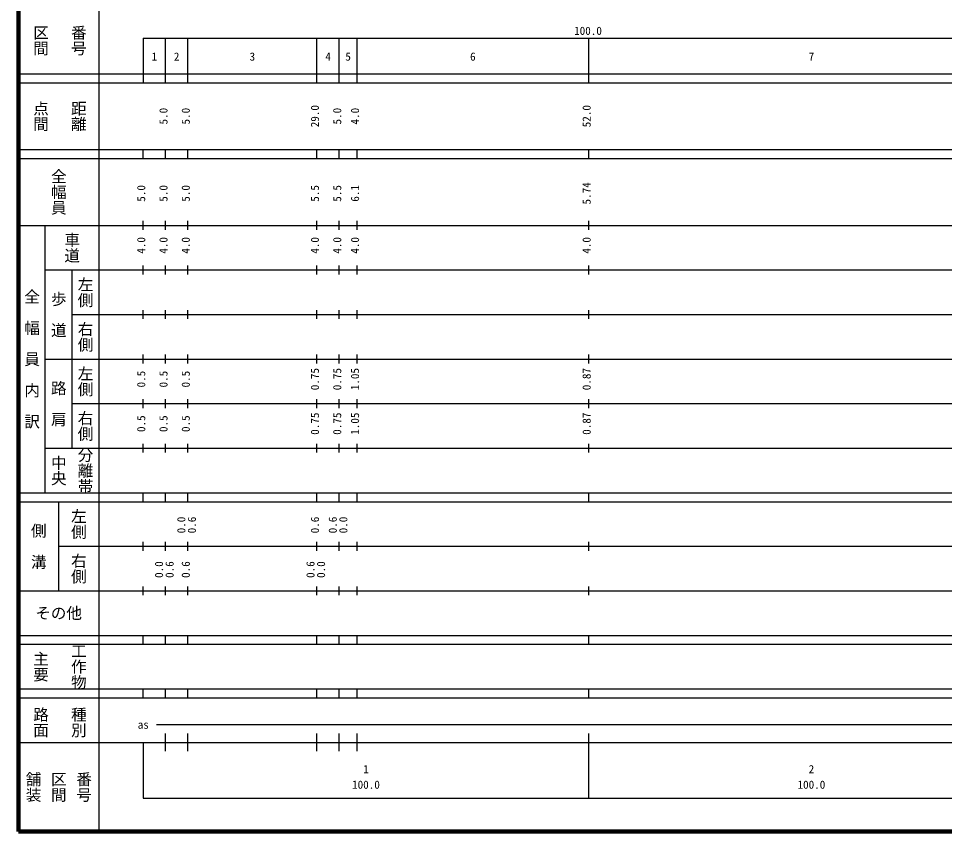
# Model space of a CAD drawing. Units: millimetres on the paper, enlarged 1000 times. Extents: x 40000 to 680000, y 20000 to 380000.
# Drawn here: x 40000 to 247872, y 20000 to 202409 of the extents above; entities that cross this region are included whole.
import ezdxf
from ezdxf.enums import TextEntityAlignment as Align

# ---------------------------------------------------------------- set-up
doc = ezdxf.new("R2010")
doc.units = ezdxf.units.MM
doc.header["$LTSCALE"] = 1000
doc.layers.add('M-TTL', color=2, linetype='Continuous', lineweight=140)
doc.layers.add('M-TTL-BAND', color=7, linetype='Continuous', lineweight=25)
doc.styles.add('@ＭＳ ゴシック', font='')
doc.styles.add('ＭＳ ゴシック', font='')
doc.styles.get('@ＭＳ ゴシック').set_extended_font_data('@MS Gothic')
doc.styles.get('ＭＳ ゴシック').set_extended_font_data('MS Gothic')

msp = doc.modelspace()

# ---------------------------------------------------------------- linework, layer by layer
at = {"layer": 'M-TTL'}
for p, q in [((40000, 380000), (40000, 20000)), ((40000, 20000), (680000, 20000))]:
    msp.add_line(p, q, dxfattribs=at)
at = {"layer": 'M-TTL-BAND'}
for p, q in [((58000, 370000), (58000, 20000)), ((68000, 198000), (579000, 198000)), ((68000, 198000), (68000, 188000)), ((73000, 188000), (73000, 198000)), ((78000, 188000), (78000, 198000)), ((107000, 188000), (107000, 198000)), ((112000, 188000), (112000, 198000)), ((116000, 188000), (116000, 198000)), ((168000, 188000), (168000, 198000)), ((40000, 190000), (579000, 190000)), ((40000, 188000), (579000, 188000)), ((40000, 173000), (579000, 173000)), ((68000, 171000), (68000, 173000)), ((73000, 171000), (73000, 173000)), ((78000, 171000), (78000, 173000)), ((107000, 171000), (107000, 173000)), ((112000, 171000), (112000, 173000)), ((116000, 171000), (116000, 173000)), ((168000, 171000), (168000, 173000)), ((40000, 171000), (579000, 171000)), ((40000, 156000), (579000, 156000)), ((46000, 96000), (46000, 156000)), ((68000, 155000), (68000, 157000)), ((73000, 155000), (73000, 157000)), ((78000, 155000), (78000, 157000)), ((107000, 155000), (107000, 157000)), ((112000, 155000), (112000, 157000)), ((116000, 155000), (116000, 157000)), ((168000, 155000), (168000, 157000)), ((46000, 146000), (579000, 146000)), ((52000, 146000), (52000, 106000)), ((68000, 145000), (68000, 147000)), ((73000, 145000), (73000, 147000)), ((78000, 145000), (78000, 147000)), ((107000, 145000), (107000, 147000)), ((112000, 145000), (112000, 147000)), ((116000, 145000), (116000, 147000)), ((168000, 145000), (168000, 147000)), ((52000, 136000), (579000, 136000)), ((68000, 135000), (68000, 137000)), ((73000, 135000), (73000, 137000)), ((78000, 135000), (78000, 137000)), ((107000, 135000), (107000, 137000)), ((112000, 135000), (112000, 137000)), ((116000, 135000), (116000, 137000)), ((168000, 135000), (168000, 137000)), ((68000, 125000), (68000, 127000)), ((73000, 125000), (73000, 127000)), ((78000, 125000), (78000, 127000)), ((107000, 125000), (107000, 127000)), ((112000, 125000), (112000, 127000)), ((116000, 125000), (116000, 127000)), ((168000, 125000), (168000, 127000)), ((46000, 126000), (579000, 126000)), ((68000, 115000), (68000, 117000)), ((73000, 115000), (73000, 117000)), ((78000, 115000), (78000, 117000)), ((107000, 115000), (107000, 117000)), ((112000, 115000), (112000, 117000)), ((116000, 115000), (116000, 117000)), ((168000, 115000), (168000, 117000)), ((52000, 116000), (579000, 116000)), ((68000, 105000), (68000, 107000)), ((73000, 105000), (73000, 107000)), ((78000, 105000), (78000, 107000)), ((107000, 105000), (107000, 107000)), ((112000, 105000), (112000, 107000)), ((116000, 105000), (116000, 107000)), ((168000, 105000), (168000, 107000)), ((46000, 106000), (579000, 106000)), ((40000, 96000), (579000, 96000)), ((68000, 94000), (68000, 96000)), ((73000, 94000), (73000, 96000)), ((78000, 94000), (78000, 96000)), ((107000, 94000), (107000, 96000)), ((112000, 94000), (112000, 96000)), ((116000, 94000), (116000, 96000)), ((168000, 94000), (168000, 96000)), ((40000, 94000), (579000, 94000)), ((49000, 94000), (49000, 74000)), ((49000, 84000), (579000, 84000)), ((68000, 83000), (68000, 85000)), ((73000, 83000), (73000, 85000)), ((78000, 83000), (78000, 85000)), ((107000, 83000), (107000, 85000)), ((112000, 83000), (112000, 85000)), ((116000, 83000), (116000, 85000)), ((168000, 83000), (168000, 85000)), ((68000, 73000), (68000, 75000)), ((73000, 73000), (73000, 75000)), ((78000, 73000), (78000, 75000)), ((107000, 73000), (107000, 75000)), ((112000, 73000), (112000, 75000)), ((116000, 73000), (116000, 75000)), ((168000, 73000), (168000, 75000)), ((40000, 74000), (579000, 74000)), ((40000, 64000), (579000, 64000)), ((68000, 62000), (68000, 64000)), ((73000, 62000), (73000, 64000)), ((78000, 62000), (78000, 64000)), ((107000, 62000), (107000, 64000)), ((112000, 62000), (112000, 64000)), ((116000, 62000), (116000, 64000)), ((168000, 62000), (168000, 64000)), ((40000, 62000), (579000, 62000)), ((40000, 52000), (579000, 52000)), ((68000, 50000), (68000, 52000)), ((73000, 50000), (73000, 52000)), ((78000, 50000), (78000, 52000)), ((107000, 50000), (107000, 52000)), ((112000, 50000), (112000, 52000)), ((116000, 50000), (116000, 52000)), ((168000, 50000), (168000, 52000)), ((40000, 50000), (579000, 50000)), ((71000, 44000), (565000, 44000)), ((73000, 38000), (73000, 42000)), ((78000, 38000), (78000, 42000)), ((107000, 38000), (107000, 42000)), ((112000, 38000), (112000, 42000)), ((116000, 38000), (116000, 42000)), ((168000, 27500), (168000, 42000)), ((40000, 40000), (579000, 40000)), ((68000, 40000), (68000, 27500)), ((68000, 27500), (579000, 27500))]:
    msp.add_line(p, q, dxfattribs=at)

# ---------------------------------------------------------------- texts
at = {"layer": 'M-TTL-BAND', "style": '@ＭＳ ゴシック'}
for s, p in [('区間', (45000, 197500)), ('番号', (53500, 197500)), ('点間', (45000, 180500)), ('距離', (53500, 180500)), ('全幅員', (49000, 163500)), ('車道', (52000, 151000)), ('左側', (55000, 141000)), ('全\u3000幅\u3000員\u3000内\u3000訳', (43000, 126000)), ('歩\u3000道', (49000, 136000)), ('右側', (55000, 131000)), ('左側', (55000, 121000)), ('路\u3000肩', (49000, 116000)), ('右側', (55000, 111000)), ('分離帯', (55000, 101000)), ('中央', (49000, 101000)), ('左側', (53500, 89000)), ('側\u3000溝', (44500, 84000)), ('右側', (53500, 79000)), ('主要', (45000, 57000)), ('工作物', (53500, 57000)), ('路面', (45000, 44500)), ('種別', (53500, 44500)), ('舗装', (43333, 30000)), ('番号', (54667, 30000)), ('区間', (49000, 30000))]:
    msp.add_text(s, height=2566, rotation=270, dxfattribs=at).set_placement(p, align=Align.MIDDLE_CENTER)
at = {"layer": 'M-TTL-BAND', "style": 'ＭＳ ゴシック'}
for s, p in [('100.0', (167844, 198195)), ('1', (70500, 192405)), ('2', (75500, 192405)), ('3', (92500, 192405)), ('4', (109500, 192405)), ('5', (114000, 192405)), ('6', (142000, 192405)), ('7', (218000, 192405)), ('as', (68000, 42500)), ('1', (118000, 32523)), ('2', (218000, 32523)), ('100.0', (118000, 29033)), ('100.0', (218000, 29033))]:
    msp.add_text(s, height=1833, dxfattribs=at).set_placement(p, align=Align.BOTTOM_CENTER)
for s, p in [('5.0', (74000, 180500)), ('5.0', (79000, 180500)), ('29.0', (108000, 180500)), ('5.0', (113000, 180500)), ('4.0', (117000, 180500)), ('52.0', (169000, 180500)), ('5.0', (69000, 163174)), ('5.0', (74000, 163174)), ('5.0', (79000, 163174)), ('5.5', (108000, 163174)), ('5.5', (113000, 163174)), ('6.1', (117000, 163174)), ('5.74', (169000, 163174)), ('4.0', (69000, 151500)), ('4.0', (74000, 151500)), ('4.0', (79000, 151500)), ('4.0', (108000, 151500)), ('4.0', (113000, 151500)), ('4.0', (117000, 151500)), ('4.0', (169000, 151500)), ('0.5', (69000, 121500)), ('0.5', (74000, 121500)), ('0.5', (79000, 121500)), ('0.75', (108000, 121500)), ('0.75', (113000, 121500)), ('1.05', (117000, 121500)), ('0.87', (169000, 121500)), ('0.5', (69000, 111500)), ('0.5', (74000, 111500)), ('0.5', (79000, 111500)), ('0.75', (108000, 111500)), ('0.75', (113000, 111500)), ('1.05', (117000, 111500)), ('0.87', (169000, 111500)), ('0.0', (78000, 88764)), ('0.6', (80370, 88764)), ('0.6', (108000, 88764)), ('0.6', (112000, 88764)), ('0.0', (114370, 88764)), ('0.0', (73000, 78764)), ('0.6', (75370, 78764)), ('0.6', (79000, 78764)), ('0.6', (107000, 78764)), ('0.0', (109370, 78764))]:
    msp.add_text(s, height=1833, rotation=90, dxfattribs=at).set_placement(p, align=Align.BOTTOM_CENTER)
msp.add_text('その他', height=2566, dxfattribs=at).set_placement((49000, 69000), align=Align.MIDDLE_CENTER)

doc.saveas('drawing.dxf')
